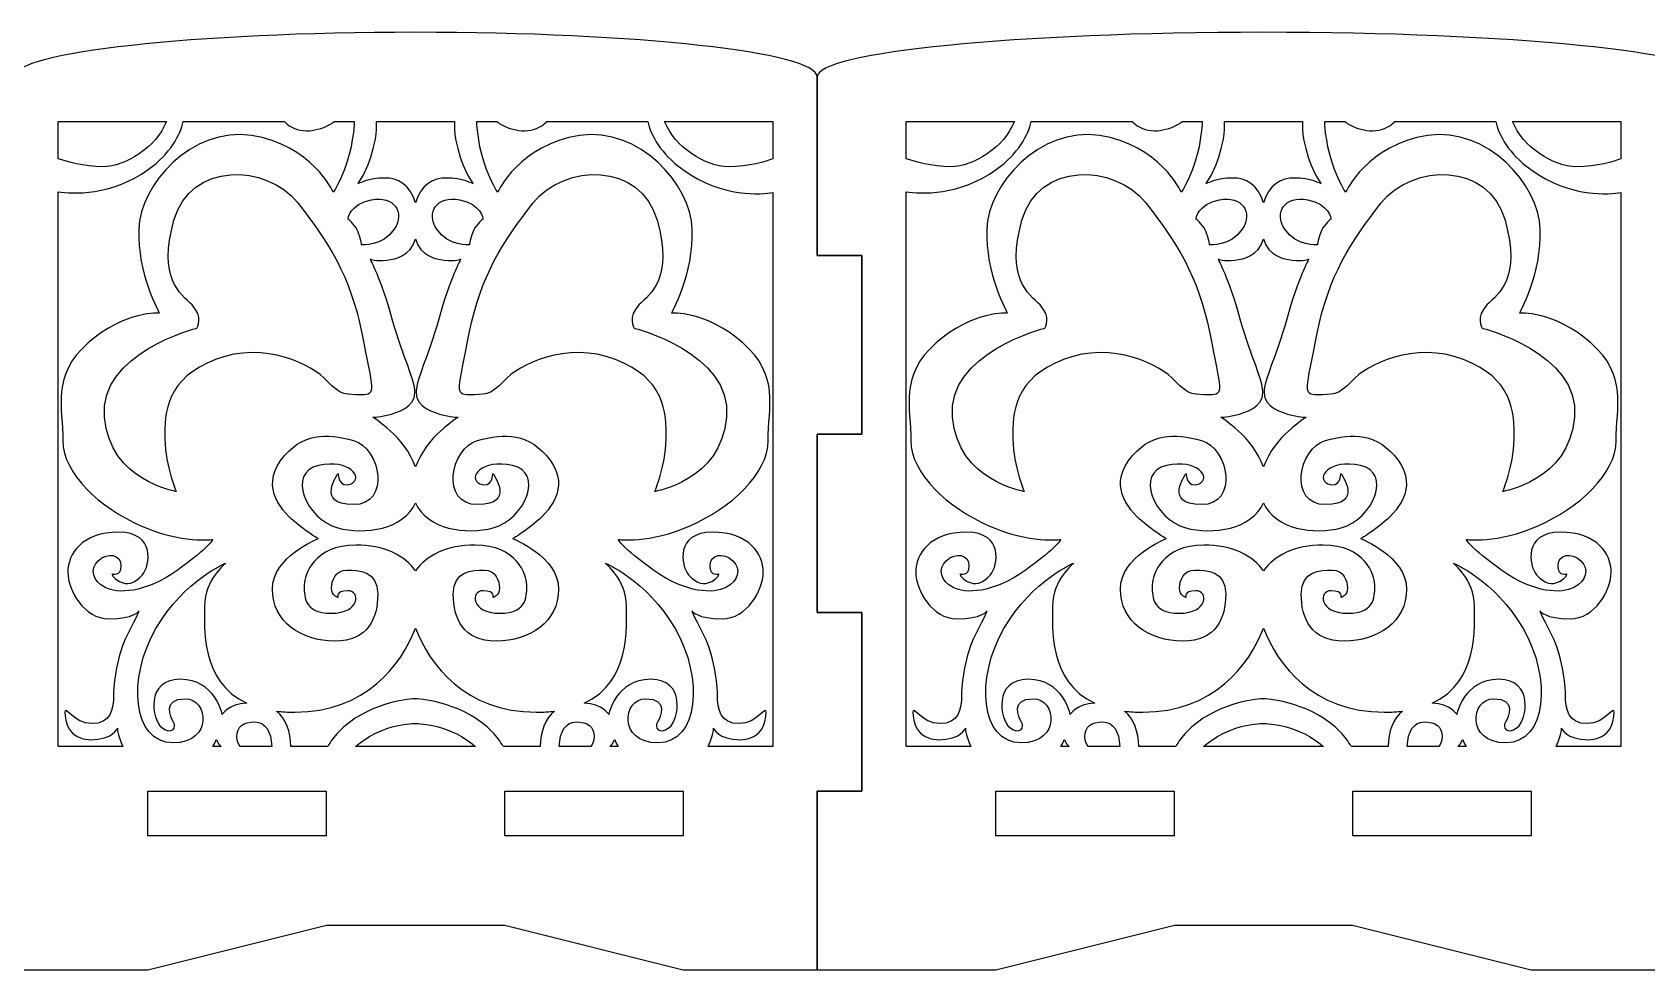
# Model space of a CAD drawing. Extents: x 889 to 2505, y 704 to 1001.
# Drawn here: x 1703 to 2216, y 704 to 1001 of the extents above; entities that cross this region are included whole.
import ezdxf

# ---------------------------------------------------------------- set-up
doc = ezdxf.new("R2010")
doc.units = 0
doc.layers.add('A0118_Printing', color=7, linetype='CONTINUOUS')

msp = doc.modelspace()

# ---------------------------------------------------------------- linework, layer by layer
at = {"layer": 'A0118_Printing', "color": 1}
for points in [[(2093.992548, 1001.253875)], [(1817.931255, 938.712877)], [(1843.166254, 938.314877)], [(2087.223548, 938.712877)], [(2112.458547, 938.314877)], [(1894.107253, 907.331877)], [(2163.399546, 907.331877)], [(1833.662254, 879.700878)], [(2102.954547, 879.700878)], [(1745.081256, 872.047878)], [(2014.37355, 872.047878)], [(1764.465256, 832.688879)], [(2033.757549, 832.688879)], [(1846.168254, 823.941879)], [(2115.460547, 823.941879)], [(1761.391256, 776.631881)], [(1768.008256, 777.526881)], [(1880.413253, 774.481881)], [(1889.018253, 774.481881)], [(1901.715252, 775.637881)], [(2030.683549, 776.631881)], [(2037.300549, 777.526881)], [(2149.705546, 774.481881)], [(2158.310546, 774.481881)], [(2171.007546, 775.637881)], [(1796.354255, 746.135881), (1739.661257, 746.135881), (1739.661257, 760.308881), (1796.354255, 760.308881)], [(1909.740252, 746.135881), (1853.047254, 746.135881), (1853.047254, 760.308881), (1909.740252, 760.308881)], [(2065.645548, 746.135881), (2008.95255, 746.135881), (2008.95255, 760.308881), (2065.645548, 760.308881)], [(2179.031546, 746.135881), (2122.338547, 746.135881), (2122.338547, 760.308881), (2179.031546, 760.308881)]]:
    msp.add_lwpolyline(points, close=True, dxfattribs=at)
for points in [[(1697.141258, 987.080875), (1697.141258, 930.387877), (1682.968258, 930.387877), (1682.968258, 873.694878), (1697.141258, 873.694878), (1697.141258, 817.00188), (1682.968258, 817.00188), (1682.968258, 760.308881), (1697.141258, 760.308881), (1697.141258, 703.615882), (1739.661257, 703.615882), (1796.391255, 717.789882), (1853.016254, 717.789882), (1909.740252, 703.615882), (1952.260251, 703.615882), (1952.260251, 760.308881), (1966.433251, 760.308881), (1966.433251, 817.00188), (1952.260251, 817.00188), (1952.260251, 873.694878), (1966.433251, 873.694878)], [(1952.259551, 987.080875), (1952.259551, 987.079875), (1952.259551, 930.387877), (1966.432551, 930.387877), (1966.432551, 873.694878), (1952.259551, 873.694878), (1952.259551, 817.00188), (1966.432551, 817.00188), (1966.432551, 760.308881), (1952.259551, 760.308881), (1952.259551, 703.615882), (2008.95255, 703.615882), (2065.682548, 717.789882), (2122.307547, 717.789882), (2179.031546, 703.615882), (2235.724544, 703.615882)], [(1966.433251, 873.694878), (1966.433251, 930.387877), (1952.260251, 930.387877), (1952.260251, 987.080875)], [(1711.217257, 961.108876), (1711.217257, 972.906876), (1745.585256, 972.906876)], [(1750.968256, 972.906876), (1783.045255, 972.906876)], [(1798.834255, 972.906876), (1805.247255, 972.906876)], [(1812.307255, 972.906876), (1837.094254, 972.906876)], [(1844.154254, 972.906876), (1850.568254, 972.906876)], [(1866.357253, 972.906876), (1898.433253, 972.906876)], [(1903.817252, 972.906876), (1938.184252, 972.906876)], [(1938.184252, 972.906876), (1938.184252, 961.056876)], [(1980.50955, 961.108876), (1980.50955, 972.906876), (2014.87755, 972.906876)], [(2020.260549, 972.906876), (2052.337549, 972.906876)], [(2068.126548, 972.906876), (2074.539548, 972.906876)], [(2081.599548, 972.906876), (2106.386547, 972.906876)], [(2113.446547, 972.906876), (2119.859547, 972.906876)], [(2135.649547, 972.906876), (2167.725546, 972.906876)], [(2173.109546, 972.906876), (2207.476545, 972.906876)], [(2207.476545, 972.906876), (2207.476545, 961.056876)], [(1711.217257, 774.481881), (1711.217257, 950.592876)], [(1938.184252, 950.355876), (1938.184252, 774.481881), (1917.640252, 774.481881)], [(1980.50955, 774.481881), (1980.50955, 950.592876)], [(2207.476545, 950.355876), (2207.476545, 774.481881), (2186.932545, 774.481881)], [(1824.308254, 789.65888), (1824.308254, 789.63588)], [(1824.758254, 789.63588), (1824.758254, 789.65888)], [(2093.600548, 789.65888), (2093.600548, 789.63588)], [(2094.050548, 789.63588), (2094.050548, 789.65888)], [(1731.761257, 774.481881), (1711.217257, 774.481881)], [(1762.970256, 774.481881), (1760.383256, 774.481881)], [(1779.041256, 774.481881), (1768.988256, 774.481881)], [(1796.865255, 774.481881), (1785.157255, 774.481881)], [(1843.707254, 774.481881), (1805.683255, 774.481881)], [(1864.245253, 774.481881), (1852.536254, 774.481881)], [(1880.413253, 774.481881), (1870.360253, 774.481881)], [(1889.018253, 774.481881), (1886.431253, 774.481881)], [(2001.05355, 774.481881), (1980.50955, 774.481881)], [(2032.262549, 774.481881), (2029.675549, 774.481881)], [(2048.333549, 774.481881), (2038.280549, 774.481881)], [(2066.157548, 774.481881), (2054.449549, 774.481881)], [(2112.999547, 774.481881), (2074.975548, 774.481881)], [(2133.536547, 774.481881), (2121.828547, 774.481881)], [(2149.705546, 774.481881), (2139.652547, 774.481881)], [(2158.310546, 774.481881), (2155.723546, 774.481881)]]:
    msp.add_lwpolyline(points, dxfattribs=at)
for points in [[(1824.701254, 1001.253875), (1754.252256, 1001.253875), (1697.141258, 994.908875), (1697.141258, 987.080875)], [(1952.260251, 987.080875), (1952.260251, 994.908875), (1895.150253, 1001.253875), (1824.701254, 1001.253875)], [(2093.992548, 1001.253875), (2015.71555, 1001.253875), (1952.259551, 994.908875), (1952.259551, 987.080875)], [(2235.724544, 987.080875), (2235.724544, 994.908875), (2172.268546, 1001.253875), (2093.992548, 1001.253875)], [(1745.585256, 972.906876), (1742.385256, 964.778876), (1732.566257, 958.567876), (1725.462257, 958.567876)], [(1772.594256, 968.481876), (1753.600256, 971.314876), (1737.265257, 952.901876), (1736.796257, 938.738877)], [(1739.844257, 957.672876), (1746.939256, 962.810876), (1749.848256, 968.454876), (1750.968256, 972.906876)], [(1783.045255, 972.906876), (1787.046255, 968.838876), (1792.748255, 969.527876), (1797.293255, 971.835876)], [(1797.293255, 971.835876), (1797.876255, 972.131876), (1798.387255, 972.494876), (1798.834255, 972.906876)], [(1805.188255, 971.761876), (1804.250255, 958.567876), (1798.622255, 950.516876), (1798.622255, 950.516876)], [(1805.247255, 972.906876), (1805.227255, 972.524876), (1805.216255, 972.156876), (1805.188255, 971.761876)], [(1811.284255, 964.306876), (1812.242255, 967.859876), (1812.408255, 970.773876), (1812.307255, 972.906876)], [(1837.094254, 972.906876), (1836.993254, 970.773876), (1837.159254, 967.859876), (1838.117254, 964.306876)], [(1844.214254, 971.761876), (1844.185254, 972.156876), (1844.174254, 972.524876), (1844.154254, 972.906876)], [(1850.779254, 950.516876), (1850.779254, 950.516876), (1845.151254, 958.567876), (1844.214254, 971.761876)], [(1850.568254, 972.906876), (1851.014254, 972.494876), (1851.525254, 972.131876), (1852.108254, 971.835876)], [(1852.108254, 971.835876), (1856.653254, 969.527876), (1862.355253, 968.838876), (1866.357253, 972.906876)], [(1912.605252, 938.738877), (1912.136252, 952.901876), (1895.801253, 971.314876), (1876.807253, 968.481876)], [(1898.433253, 972.906876), (1899.553253, 968.454876), (1902.462252, 962.810876), (1909.557252, 957.672876)], [(1923.939252, 958.567876), (1916.835252, 958.567876), (1907.016252, 964.778876), (1903.817252, 972.906876)], [(2014.87755, 972.906876), (2011.67755, 964.778876), (2001.85855, 958.567876), (1994.75455, 958.567876)], [(2041.886549, 968.481876), (2022.892549, 971.314876), (2006.55755, 952.901876), (2006.08855, 938.738877)], [(2009.13655, 957.672876), (2016.23155, 962.810876), (2019.14055, 968.454876), (2020.260549, 972.906876)], [(2052.337549, 972.906876), (2056.338549, 968.838876), (2062.040548, 969.527876), (2066.585548, 971.835876)], [(2066.585548, 971.835876), (2067.168548, 972.131876), (2067.679548, 972.494876), (2068.126548, 972.906876)], [(2074.480548, 971.761876), (2073.542548, 958.567876), (2067.914548, 950.516876), (2067.914548, 950.516876)], [(2074.539548, 972.906876), (2074.519548, 972.524876), (2074.508548, 972.156876), (2074.480548, 971.761876)], [(2080.576548, 964.306876), (2081.534548, 967.859876), (2081.700548, 970.773876), (2081.599548, 972.906876)], [(2106.386547, 972.906876), (2106.285547, 970.773876), (2106.451547, 967.859876), (2107.409547, 964.306876)], [(2113.505547, 971.761876), (2113.477547, 972.156876), (2113.466547, 972.524876), (2113.446547, 972.906876)], [(2120.071547, 950.516876), (2120.071547, 950.516876), (2114.443547, 958.567876), (2113.505547, 971.761876)], [(2119.859547, 972.906876), (2120.306547, 972.494876), (2120.817547, 972.131876), (2121.400547, 971.835876)], [(2121.400547, 971.835876), (2125.945547, 969.527876), (2131.647547, 968.838876), (2135.649547, 972.906876)], [(2181.897545, 938.738877), (2181.428545, 952.901876), (2165.092546, 971.314876), (2146.099546, 968.481876)], [(2167.725546, 972.906876), (2168.845546, 968.454876), (2171.754546, 962.810876), (2178.849546, 957.672876)], [(2193.231545, 958.567876), (2186.127545, 958.567876), (2176.308546, 964.778876), (2173.109546, 972.906876)], [(1798.622255, 950.516876), (1798.622255, 950.516876), (1791.587255, 965.648876), (1772.594256, 968.481876)], [(1806.360255, 953.125876), (1806.360255, 953.125876), (1809.174255, 956.479876), (1811.284255, 964.306876)], [(1838.117254, 964.306876), (1840.227254, 956.479876), (1843.041254, 953.125876), (1843.041254, 953.125876)], [(1876.807253, 968.481876), (1857.814254, 965.648876), (1850.779254, 950.516876), (1850.779254, 950.516876)], [(2067.914548, 950.516876), (2067.914548, 950.516876), (2060.879548, 965.648876), (2041.886549, 968.481876)], [(2075.652548, 953.125876), (2075.652548, 953.125876), (2078.466548, 956.479876), (2080.576548, 964.306876)], [(2107.409547, 964.306876), (2109.519547, 956.479876), (2112.333547, 953.125876), (2112.333547, 953.125876)], [(2146.099546, 968.481876), (2127.106547, 965.648876), (2120.071547, 950.516876), (2120.071547, 950.516876)], [(1725.462257, 958.567876), (1719.417257, 958.567876), (1713.939257, 960.161876), (1711.217257, 961.108876)], [(1747.999256, 941.620876), (1753.210256, 960.207876), (1777.492256, 959.610876), (1787.288255, 947.087876)], [(1862.113253, 947.087876), (1871.909253, 959.610876), (1896.191253, 960.207876), (1901.402252, 941.620876)], [(1938.184252, 961.056876), (1936.135252, 960.304876), (1930.675252, 958.567876), (1923.939252, 958.567876)], [(1994.75455, 958.567876), (1988.70955, 958.567876), (1983.23155, 960.161876), (1980.50955, 961.108876)], [(2017.29155, 941.620876), (2022.502549, 960.207876), (2046.784549, 959.610876), (2056.580549, 947.087876)], [(2131.405547, 947.087876), (2141.201546, 959.610876), (2165.483546, 960.207876), (2170.694546, 941.620876)], [(2207.476545, 961.056876), (2205.427545, 960.304876), (2199.967545, 958.567876), (2193.231545, 958.567876)], [(1711.217257, 950.592876), (1715.767257, 949.953876), (1728.184257, 949.228876), (1739.844257, 957.672876)], [(1814.958255, 954.989876), (1809.877255, 954.989876), (1806.360255, 953.125876), (1806.360255, 953.125876)], [(1824.701254, 947.098876), (1823.060254, 952.968876), (1818.914255, 954.989876), (1814.958255, 954.989876)], [(1834.443254, 954.989876), (1830.487254, 954.989876), (1826.342254, 952.968876), (1824.701254, 947.098876)], [(1843.041254, 953.125876), (1843.041254, 953.125876), (1839.524254, 954.989876), (1834.443254, 954.989876)], [(1909.557252, 957.672876), (1922.089252, 948.596876), (1934.809252, 949.821876), (1938.184252, 950.355876)], [(1980.50955, 950.592876), (1985.05955, 949.953876), (1997.47655, 949.228876), (2009.13655, 957.672876)], [(2084.250548, 954.989876), (2079.169548, 954.989876), (2075.652548, 953.125876), (2075.652548, 953.125876)], [(2093.993548, 947.098876), (2092.352548, 952.968876), (2088.206548, 954.989876), (2084.250548, 954.989876)], [(2103.735547, 954.989876), (2099.779548, 954.989876), (2095.633548, 952.968876), (2093.993548, 947.098876)], [(2112.333547, 953.125876), (2112.333547, 953.125876), (2108.816547, 954.989876), (2103.735547, 954.989876)], [(2178.849546, 957.672876), (2191.381545, 948.596876), (2204.101545, 949.821876), (2207.476545, 950.355876)], [(1810.755255, 948.095876), (1817.779255, 949.423876), (1821.550254, 944.245876), (1817.931255, 938.712877)], [(1831.470254, 938.712877), (1827.851254, 944.245876), (1831.622254, 949.423876), (1838.647254, 948.095876)], [(2080.047548, 948.095876), (2087.071548, 949.423876), (2090.842548, 944.245876), (2087.223548, 938.712877)], [(2100.762547, 938.712877), (2097.142548, 944.245876), (2100.914547, 949.423876), (2107.939547, 948.095876)], [(1787.288255, 947.087876), (1797.085255, 934.564877), (1804.067255, 923.988877), (1807.611255, 905.770877)], [(1803.265255, 941.943876), (1803.265255, 941.943876), (1803.729255, 946.768876), (1810.755255, 948.095876)], [(1838.647254, 948.095876), (1845.672254, 946.768876), (1846.136254, 941.943876), (1846.136254, 941.943876)], [(1841.791254, 905.770877), (1845.334254, 923.988877), (1852.316254, 934.564877), (1862.113253, 947.087876)], [(2056.580549, 947.087876), (2066.377548, 934.564877), (2073.359548, 923.988877), (2076.903548, 905.770877)], [(2072.557548, 941.943876), (2072.557548, 941.943876), (2073.021548, 946.768876), (2080.047548, 948.095876)], [(2107.939547, 948.095876), (2114.964547, 946.768876), (2115.428547, 941.943876), (2115.428547, 941.943876)], [(2111.082547, 905.770877), (2114.626547, 923.988877), (2121.608547, 934.564877), (2131.405547, 947.087876)], [(1736.796257, 938.738877), (1736.327257, 924.575877), (1743.413256, 912.052877), (1743.413256, 912.052877)], [(1753.731256, 914.685877), (1749.979256, 918.462877), (1742.788256, 923.034877), (1747.999256, 941.620876)], [(1806.235255, 938.314877), (1805.215255, 940.571876), (1803.265255, 941.943876), (1803.265255, 941.943876)], [(1807.581255, 933.755877), (1807.581255, 933.755877), (1807.256255, 936.057877), (1806.235255, 938.314877)], [(1817.931255, 938.712877), (1814.311255, 933.180877), (1807.581255, 933.755877), (1807.581255, 933.755877)], [(1841.820254, 933.755877), (1841.820254, 933.755877), (1835.090254, 933.180877), (1831.470254, 938.712877)], [(1843.166254, 938.314877), (1842.145254, 936.057877), (1841.820254, 933.755877), (1841.820254, 933.755877)], [(1846.136254, 941.943876), (1846.136254, 941.943876), (1844.187254, 940.571876), (1843.166254, 938.314877)], [(1901.402252, 941.620876), (1906.613252, 923.034877), (1899.422253, 918.462877), (1895.670253, 914.685877)], [(1905.988252, 912.052877), (1905.988252, 912.052877), (1913.074252, 924.575877), (1912.605252, 938.738877)], [(2006.08855, 938.738877), (2005.61955, 924.575877), (2012.70555, 912.052877), (2012.70555, 912.052877)], [(2023.023549, 914.685877), (2019.27155, 918.462877), (2012.08055, 923.034877), (2017.29155, 941.620876)], [(2075.527548, 938.314877), (2074.506548, 940.571876), (2072.557548, 941.943876), (2072.557548, 941.943876)], [(2076.873548, 933.755877), (2076.873548, 933.755877), (2076.548548, 936.057877), (2075.527548, 938.314877)], [(2087.223548, 938.712877), (2083.603548, 933.180877), (2076.873548, 933.755877), (2076.873548, 933.755877)], [(2111.112547, 933.755877), (2111.112547, 933.755877), (2104.382547, 933.180877), (2100.762547, 938.712877)], [(2112.458547, 938.314877), (2111.436547, 936.057877), (2111.112547, 933.755877), (2111.112547, 933.755877)], [(2115.428547, 941.943876), (2115.428547, 941.943876), (2113.479547, 940.571876), (2112.458547, 938.314877)], [(2170.694546, 941.620876), (2175.905546, 923.034877), (2168.714546, 918.462877), (2164.962546, 914.685877)], [(2175.280546, 912.052877), (2175.280546, 912.052877), (2182.366545, 924.575877), (2181.897545, 938.738877)], [(1815.635255, 928.898877), (1818.520255, 929.291877), (1822.965254, 930.124877), (1824.701254, 935.663877)], [(1824.701254, 935.663877), (1826.436254, 930.124877), (1830.881254, 929.291877), (1833.766254, 928.898877)], [(2084.927548, 928.898877), (2087.812548, 929.291877), (2092.257548, 930.124877), (2093.993548, 935.663877)], [(2093.993548, 935.663877), (2095.728548, 930.124877), (2100.173547, 929.291877), (2103.058547, 928.898877)], [(1817.303255, 910.213877), (1813.759255, 922.935877), (1810.320255, 929.296877), (1810.320255, 929.296877)], [(1810.320255, 929.296877), (1810.320255, 929.296877), (1811.988255, 928.401877), (1815.635255, 928.898877)], [(1839.081254, 929.296877), (1839.081254, 929.296877), (1835.642254, 922.935877), (1832.098254, 910.213877)], [(1833.766254, 928.898877), (1837.413254, 928.401877), (1839.081254, 929.296877), (1839.081254, 929.296877)], [(2086.595548, 910.213877), (2083.051548, 922.935877), (2079.612548, 929.296877), (2079.612548, 929.296877)], [(2079.612548, 929.296877), (2079.612548, 929.296877), (2081.280548, 928.401877), (2084.927548, 928.898877)], [(2108.373547, 929.296877), (2108.373547, 929.296877), (2104.934547, 922.935877), (2101.390547, 910.213877)], [(2103.058547, 928.898877), (2106.705547, 928.401877), (2108.373547, 929.296877), (2108.373547, 929.296877)], [(1743.413256, 912.052877), (1743.413256, 912.052877), (1732.627257, 913.045877), (1720.746257, 902.609877)], [(1755.294256, 907.331877), (1755.294256, 907.331877), (1757.483256, 910.909877), (1753.731256, 914.685877)], [(1895.670253, 914.685877), (1891.919253, 910.909877), (1894.107253, 907.331877), (1894.107253, 907.331877)], [(1928.655252, 902.609877), (1916.774252, 913.045877), (1905.988252, 912.052877), (1905.988252, 912.052877)], [(2012.70555, 912.052877), (2012.70555, 912.052877), (2001.91955, 913.045877), (1990.03855, 902.609877)], [(2024.586549, 907.331877), (2024.586549, 907.331877), (2026.775549, 910.909877), (2023.023549, 914.685877)], [(2164.962546, 914.685877), (2161.211546, 910.909877), (2163.399546, 907.331877), (2163.399546, 907.331877)], [(2197.947545, 902.609877), (2186.066545, 913.045877), (2175.280546, 912.052877), (2175.280546, 912.052877)], [(1824.494254, 886.757878), (1824.494254, 891.329878), (1820.846254, 897.491878), (1817.303255, 910.213877)], [(1832.098254, 910.213877), (1828.555254, 897.491878), (1824.908254, 891.329878), (1824.908254, 886.757878)], [(2093.786548, 886.757878), (2093.786548, 891.329878), (2090.138548, 897.491878), (2086.595548, 910.213877)], [(2101.390547, 910.213877), (2097.847548, 897.491878), (2094.200548, 891.329878), (2094.200548, 886.757878)], [(1720.746257, 902.609877), (1708.866257, 892.173878), (1712.722257, 882.234878), (1712.722257, 871.599878)], [(1725.905257, 879.104878), (1724.133257, 899.479878), (1755.294256, 907.331877), (1755.294256, 907.331877)], [(1796.564255, 890.633878), (1792.187255, 895.503878), (1776.763256, 903.355877), (1761.234256, 897.391878)], [(1807.611255, 905.770877), (1811.154255, 887.552878), (1812.405255, 886.061878), (1807.611255, 886.160878)], [(1841.791254, 886.160878), (1836.997254, 886.061878), (1838.247254, 887.552878), (1841.791254, 905.770877)], [(1888.167253, 897.391878), (1872.639253, 903.355877), (1857.215254, 895.503878), (1852.838254, 890.633878)], [(1894.107253, 907.331877), (1894.107253, 907.331877), (1925.268252, 899.479878), (1923.496252, 879.104878)], [(1936.679252, 871.599878), (1936.679252, 882.234878), (1940.535251, 892.173878), (1928.655252, 902.609877)], [(1990.03855, 902.609877), (1978.158551, 892.173878), (1982.01455, 882.234878), (1982.01455, 871.599878)], [(1995.19755, 879.104878), (1993.42555, 899.479878), (2024.586549, 907.331877), (2024.586549, 907.331877)], [(2065.856548, 890.633878), (2061.479548, 895.503878), (2046.055549, 903.355877), (2030.526549, 897.391878)], [(2076.903548, 905.770877), (2080.446548, 887.552878), (2081.696548, 886.061878), (2076.903548, 886.160878)], [(2111.082547, 886.160878), (2106.289547, 886.061878), (2107.539547, 887.552878), (2111.082547, 905.770877)], [(2157.459546, 897.391878), (2141.931546, 903.355877), (2126.506547, 895.503878), (2122.130547, 890.633878)], [(2163.399546, 907.331877), (2163.399546, 907.331877), (2194.559545, 899.479878), (2192.788545, 879.104878)], [(2205.971545, 871.599878), (2205.971545, 882.234878), (2209.827545, 892.173878), (2197.947545, 902.609877)], [(1761.234256, 897.391878), (1745.706256, 891.428878), (1744.872256, 880.793878), (1745.081256, 872.047878)], [(1904.320252, 872.047878), (1904.529252, 880.793878), (1903.695252, 891.428878), (1888.167253, 897.391878)], [(2030.526549, 897.391878), (2014.99855, 891.428878), (2014.16455, 880.793878), (2014.37355, 872.047878)], [(2173.612546, 872.047878), (2173.821546, 880.793878), (2172.987546, 891.428878), (2157.459546, 897.391878)], [(1807.611255, 886.160878), (1802.817255, 886.260878), (1800.941255, 885.763878), (1796.564255, 890.633878)], [(1852.838254, 890.633878), (1848.460254, 885.763878), (1846.585254, 886.260878), (1841.791254, 886.160878)], [(2076.903548, 886.160878), (2072.109548, 886.260878), (2070.233548, 885.763878), (2065.856548, 890.633878)], [(2122.130547, 890.633878), (2117.752547, 885.763878), (2115.877547, 886.260878), (2111.082547, 886.160878)], [(1815.739255, 879.700878), (1818.970255, 880.495878), (1824.494254, 882.185878), (1824.494254, 886.757878)], [(1824.908254, 886.757878), (1824.908254, 882.185878), (1830.431254, 880.495878), (1833.662254, 879.700878)], [(2085.031548, 879.700878), (2088.262548, 880.495878), (2093.786548, 882.185878), (2093.786548, 886.757878)], [(2094.200548, 886.757878), (2094.200548, 882.185878), (2099.723548, 880.495878), (2102.954547, 879.700878)], [(1748.728256, 855.448879), (1748.728256, 855.448879), (1727.677257, 858.728879), (1725.905257, 879.104878)], [(1811.154255, 879.004878), (1811.154255, 879.004878), (1812.509255, 878.905878), (1815.739255, 879.700878)], [(1824.701254, 863.248878), (1821.366254, 872.877878), (1811.154255, 879.004878), (1811.154255, 879.004878)], [(1838.247254, 879.004878), (1838.247254, 879.004878), (1828.035254, 872.877878), (1824.701254, 863.248878)], [(1833.662254, 879.700878), (1836.892254, 878.905878), (1838.247254, 879.004878), (1838.247254, 879.004878)], [(1923.496252, 879.104878), (1921.724252, 858.728879), (1900.673252, 855.448879), (1900.673252, 855.448879)], [(2018.02055, 855.448879), (2018.02055, 855.448879), (1996.96955, 858.728879), (1995.19755, 879.104878)], [(2080.446548, 879.004878), (2080.446548, 879.004878), (2081.801548, 878.905878), (2085.031548, 879.700878)], [(2093.993548, 863.248878), (2090.658548, 872.877878), (2080.446548, 879.004878), (2080.446548, 879.004878)], [(2107.539547, 879.004878), (2107.539547, 879.004878), (2097.327548, 872.877878), (2093.993548, 863.248878)], [(2102.954547, 879.700878), (2106.184547, 878.905878), (2107.539547, 879.004878), (2107.539547, 879.004878)], [(2192.788545, 879.104878), (2191.016545, 858.728879), (2169.965546, 855.448879), (2169.965546, 855.448879)], [(1712.722257, 871.599878), (1712.722257, 860.965878), (1724.550257, 850.330879), (1737.473257, 844.565879)], [(1745.081256, 872.047878), (1745.289256, 863.300878), (1748.728256, 855.448879), (1748.728256, 855.448879)], [(1781.973255, 865.387878), (1788.643255, 874.233878), (1796.355255, 874.035878), (1805.005255, 871.649878)], [(1805.005255, 871.649878), (1813.655255, 869.264878), (1816.990255, 851.274879), (1804.901255, 851.274879)], [(1844.500254, 851.274879), (1832.411254, 851.274879), (1835.746254, 869.264878), (1844.396254, 871.649878)], [(1844.396254, 871.649878), (1853.046254, 874.035878), (1860.758253, 874.233878), (1867.428253, 865.387878)], [(1900.673252, 855.448879), (1900.673252, 855.448879), (1904.112252, 863.300878), (1904.320252, 872.047878)], [(1911.928252, 844.565879), (1924.851252, 850.330879), (1936.679252, 860.965878), (1936.679252, 871.599878)], [(1982.01455, 871.599878), (1982.01455, 860.965878), (1993.84255, 850.330879), (2006.76555, 844.565879)], [(2014.37355, 872.047878), (2014.58155, 863.300878), (2018.02055, 855.448879), (2018.02055, 855.448879)], [(2051.265549, 865.387878), (2057.935549, 874.233878), (2065.647548, 874.035878), (2074.297548, 871.649878)], [(2074.297548, 871.649878), (2082.947548, 869.264878), (2086.282548, 851.274879), (2074.193548, 851.274879)], [(2113.792547, 851.274879), (2101.703547, 851.274879), (2105.038547, 869.264878), (2113.688547, 871.649878)], [(2113.688547, 871.649878), (2122.338547, 874.035878), (2130.050547, 874.233878), (2136.720547, 865.387878)], [(2169.965546, 855.448879), (2169.965546, 855.448879), (2173.404546, 863.300878), (2173.612546, 872.047878)], [(2181.220545, 844.565879), (2194.143545, 850.330879), (2205.971545, 860.965878), (2205.971545, 871.599878)], [(1787.080255, 845.211879), (1782.703255, 848.690879), (1775.304256, 856.542879), (1781.973255, 865.387878)], [(1793.854255, 863.698878), (1783.849255, 861.511878), (1789.894255, 846.702879), (1800.003255, 843.919879)], [(1804.276255, 857.933879), (1808.236255, 859.722879), (1803.859255, 865.885878), (1793.854255, 863.698878)], [(1855.547254, 863.698878), (1845.542254, 865.885878), (1841.165254, 859.722879), (1845.125254, 857.933879)], [(1849.398254, 843.919879), (1859.507254, 846.702879), (1865.552253, 861.511878), (1855.547254, 863.698878)], [(1867.428253, 865.387878), (1874.098253, 856.542879), (1866.698253, 848.690879), (1862.321253, 845.211879)], [(2056.372549, 845.211879), (2051.995549, 848.690879), (2044.596549, 856.542879), (2051.265549, 865.387878)], [(2063.146548, 863.698878), (2053.141549, 861.511878), (2059.186549, 846.702879), (2069.295548, 843.919879)], [(2073.567548, 857.933879), (2077.528548, 859.722879), (2073.151548, 865.885878), (2063.146548, 863.698878)], [(2124.839547, 863.698878), (2114.834547, 865.885878), (2110.457547, 859.722879), (2114.417547, 857.933879)], [(2118.690547, 843.919879), (2128.799547, 846.702879), (2134.844547, 861.511878), (2124.839547, 863.698878)], [(2136.720547, 865.387878), (2143.390546, 856.542879), (2135.990547, 848.690879), (2131.613547, 845.211879)], [(1804.901255, 851.274879), (1792.812255, 851.274879), (1800.107255, 861.114878), (1800.107255, 861.114878)], [(1800.107255, 861.114878), (1800.107255, 861.114878), (1800.316255, 856.144879), (1804.276255, 857.933879)], [(1849.294254, 861.114878), (1849.294254, 861.114878), (1856.589254, 851.274879), (1844.500254, 851.274879)], [(1845.125254, 857.933879), (1849.086254, 856.144879), (1849.294254, 861.114878), (1849.294254, 861.114878)], [(2074.193548, 851.274879), (2062.104548, 851.274879), (2069.399548, 861.114878), (2069.399548, 861.114878)], [(2069.399548, 861.114878), (2069.399548, 861.114878), (2069.608548, 856.144879), (2073.567548, 857.933879)], [(2118.586547, 861.114878), (2118.586547, 861.114878), (2125.881547, 851.274879), (2113.792547, 851.274879)], [(2114.417547, 857.933879), (2118.378547, 856.144879), (2118.586547, 861.114878), (2118.586547, 861.114878)], [(1800.003255, 843.919879), (1808.550255, 841.566879), (1821.043254, 843.407879), (1824.701254, 851.900879)], [(1824.701254, 851.900879), (1828.358254, 843.407879), (1840.851254, 841.566879), (1849.398254, 843.919879)], [(2069.295548, 843.919879), (2077.842548, 841.566879), (2090.335548, 843.407879), (2093.993548, 851.900879)], [(2093.993548, 851.900879), (2097.650548, 843.407879), (2110.143547, 841.566879), (2118.690547, 843.919879)], [(1730.439257, 842.528879), (1718.714257, 842.528879), (1714.285257, 835.620879), (1714.285257, 829.855879)], [(1737.994257, 829.010879), (1740.495256, 831.942879), (1742.163256, 842.528879), (1730.439257, 842.528879)], [(1737.473257, 844.565879), (1750.396256, 838.800879), (1760.349256, 840.242879), (1760.349256, 840.242879)], [(1793.750255, 840.440879), (1793.750255, 840.440879), (1791.457255, 841.732879), (1787.080255, 845.211879)], [(1862.321253, 845.211879), (1857.944254, 841.732879), (1855.651254, 840.440879), (1855.651254, 840.440879)], [(1889.053253, 840.242879), (1889.053253, 840.242879), (1899.005253, 838.800879), (1911.928252, 844.565879)], [(1918.963252, 842.528879), (1907.238252, 842.528879), (1908.906252, 831.942879), (1911.407252, 829.010879)], [(1935.116252, 829.855879), (1935.116252, 835.620879), (1930.687252, 842.528879), (1918.963252, 842.528879)], [(1999.73155, 842.528879), (1988.00655, 842.528879), (1983.57755, 835.620879), (1983.57755, 829.855879)], [(2007.28655, 829.010879), (2009.78755, 831.942879), (2011.45555, 842.528879), (1999.73155, 842.528879)], [(2006.76555, 844.565879), (2019.68855, 838.800879), (2029.640549, 840.242879), (2029.640549, 840.242879)], [(2063.042548, 840.440879), (2063.042548, 840.440879), (2060.749548, 841.732879), (2056.372549, 845.211879)], [(2131.613547, 845.211879), (2127.236547, 841.732879), (2124.943547, 840.440879), (2124.943547, 840.440879)], [(2158.345546, 840.242879), (2158.345546, 840.242879), (2168.297546, 838.800879), (2181.220545, 844.565879)], [(2188.255545, 842.528879), (2176.530546, 842.528879), (2178.198546, 831.942879), (2180.699545, 829.010879)], [(2204.408545, 829.855879), (2204.408545, 835.620879), (2199.979545, 842.528879), (2188.255545, 842.528879)], [(1723.977257, 833.483879), (1726.843257, 836.266879), (1731.168257, 835.521879), (1731.168257, 831.843879)], [(1760.349256, 840.242879), (1760.349256, 840.242879), (1759.306256, 837.757879), (1748.989256, 830.402879)], [(1779.264256, 824.438879), (1779.264256, 834.775879), (1793.750255, 840.440879), (1793.750255, 840.440879)], [(1805.761255, 838.453879), (1792.552255, 838.453879), (1789.373255, 828.911879), (1789.373255, 825.929879)], [(1824.701254, 830.226879), (1821.376254, 835.094879), (1814.746255, 838.453879), (1805.761255, 838.453879)], [(1843.640254, 838.453879), (1834.656254, 838.453879), (1828.025254, 835.094879), (1824.701254, 830.226879)], [(1860.028253, 825.929879), (1860.028253, 828.911879), (1856.849254, 838.453879), (1843.640254, 838.453879)], [(1855.651254, 840.440879), (1855.651254, 840.440879), (1870.137253, 834.775879), (1870.137253, 824.438879)], [(1900.412252, 830.402879), (1890.095253, 837.757879), (1889.053253, 840.242879), (1889.053253, 840.242879)], [(1918.233252, 831.843879), (1918.233252, 835.521879), (1922.558252, 836.266879), (1925.424252, 833.483879)], [(1993.26955, 833.483879), (1996.13555, 836.266879), (2000.46055, 835.521879), (2000.46055, 831.843879)], [(2029.640549, 840.242879), (2029.640549, 840.242879), (2028.598549, 837.757879), (2018.28155, 830.402879)], [(2048.556549, 824.438879), (2048.556549, 834.775879), (2063.042548, 840.440879), (2063.042548, 840.440879)], [(2075.053548, 838.453879), (2061.844548, 838.453879), (2058.665549, 828.911879), (2058.665549, 825.929879)], [(2093.993548, 830.226879), (2090.668548, 835.094879), (2084.037548, 838.453879), (2075.053548, 838.453879)], [(2112.932547, 838.453879), (2103.948547, 838.453879), (2097.317548, 835.094879), (2093.993548, 830.226879)], [(2129.320547, 825.929879), (2129.320547, 828.911879), (2126.141547, 838.453879), (2112.932547, 838.453879)], [(2124.943547, 840.440879), (2124.943547, 840.440879), (2139.429547, 834.775879), (2139.429547, 824.438879)], [(2169.704546, 830.402879), (2159.387546, 837.757879), (2158.345546, 840.242879), (2158.345546, 840.242879)], [(2187.525545, 831.843879), (2187.525545, 835.521879), (2191.850545, 836.266879), (2194.716545, 833.483879)], [(1726.114257, 824.985879), (1722.205257, 827.023879), (1721.111257, 830.700879), (1723.977257, 833.483879)], [(1731.168257, 831.843879), (1731.168257, 828.166879), (1728.354257, 829.259879), (1728.354257, 829.259879)], [(1742.267256, 811.91588), (1751.438256, 827.619879), (1764.465256, 832.688879), (1764.465256, 832.688879)], [(1764.465256, 832.688879), (1764.465256, 832.688879), (1757.691256, 827.420879), (1757.691256, 819.17188)], [(1891.710253, 819.17188), (1891.710253, 827.420879), (1884.936253, 832.688879), (1884.936253, 832.688879)], [(1884.936253, 832.688879), (1884.936253, 832.688879), (1897.963253, 827.619879), (1907.134252, 811.91588)], [(1921.047252, 829.259879), (1921.047252, 829.259879), (1918.233252, 828.166879), (1918.233252, 831.843879)], [(1925.424252, 833.483879), (1928.290252, 830.700879), (1927.196252, 827.023879), (1923.287252, 824.985879)], [(1995.40655, 824.985879), (1991.49755, 827.023879), (1990.40355, 830.700879), (1993.26955, 833.483879)], [(2000.46055, 831.843879), (2000.46055, 828.166879), (1997.64655, 829.259879), (1997.64655, 829.259879)], [(2011.55955, 811.91588), (2020.730549, 827.619879), (2033.757549, 832.688879), (2033.757549, 832.688879)], [(2033.757549, 832.688879), (2033.757549, 832.688879), (2026.983549, 827.420879), (2026.983549, 819.17188)], [(2161.002546, 819.17188), (2161.002546, 827.420879), (2154.228546, 832.688879), (2154.228546, 832.688879)], [(2154.228546, 832.688879), (2154.228546, 832.688879), (2167.255546, 827.619879), (2176.426546, 811.91588)], [(2190.339545, 829.259879), (2190.339545, 829.259879), (2187.525545, 828.166879), (2187.525545, 831.843879)], [(2194.716545, 833.483879), (2197.582545, 830.700879), (2196.488545, 827.023879), (2192.579545, 824.985879)], [(1714.285257, 829.855879), (1714.285257, 824.091879), (1719.496257, 814.99688), (1727.364257, 814.99688)], [(1748.989256, 830.402879), (1738.672257, 823.047879), (1730.022257, 822.948879), (1726.114257, 824.985879)], [(1728.354257, 829.259879), (1728.354257, 829.259879), (1728.250257, 828.215879), (1730.647257, 826.923879)], [(1730.647257, 826.923879), (1733.044257, 825.631879), (1735.493257, 826.078879), (1737.994257, 829.010879)], [(1789.373255, 825.929879), (1789.373255, 822.948879), (1788.747255, 816.78588), (1797.918255, 816.78588)], [(1798.023255, 824.737879), (1798.023255, 827.122879), (1799.273255, 830.501879), (1802.921255, 830.501879)], [(1802.921255, 830.501879), (1806.568255, 830.501879), (1812.717255, 830.402879), (1812.717255, 822.848879)], [(1836.684254, 822.848879), (1836.684254, 830.402879), (1842.833254, 830.501879), (1846.480254, 830.501879)], [(1846.480254, 830.501879), (1850.128254, 830.501879), (1851.378254, 827.122879), (1851.378254, 824.737879)], [(1851.483254, 816.78588), (1860.654253, 816.78588), (1860.028253, 822.948879), (1860.028253, 825.929879)], [(1923.287252, 824.985879), (1919.380252, 822.948879), (1910.730252, 823.047879), (1900.412252, 830.402879)], [(1911.407252, 829.010879), (1913.908252, 826.078879), (1916.357252, 825.631879), (1918.754252, 826.923879)], [(1918.754252, 826.923879), (1921.151252, 828.215879), (1921.047252, 829.259879), (1921.047252, 829.259879)], [(1922.037252, 814.99688), (1929.905252, 814.99688), (1935.116252, 824.091879), (1935.116252, 829.855879)], [(1983.57755, 829.855879), (1983.57755, 824.091879), (1988.78855, 814.99688), (1996.65655, 814.99688)], [(2018.28155, 830.402879), (2007.96455, 823.047879), (1999.31455, 822.948879), (1995.40655, 824.985879)], [(1997.64655, 829.259879), (1997.64655, 829.259879), (1997.54255, 828.215879), (1999.93955, 826.923879)], [(1999.93955, 826.923879), (2002.33655, 825.631879), (2004.78555, 826.078879), (2007.28655, 829.010879)], [(2058.665549, 825.929879), (2058.665549, 822.948879), (2058.039549, 816.78588), (2067.210548, 816.78588)], [(2067.315548, 824.737879), (2067.315548, 827.122879), (2068.565548, 830.501879), (2072.213548, 830.501879)], [(2072.213548, 830.501879), (2075.860548, 830.501879), (2082.009548, 830.402879), (2082.009548, 822.848879)], [(2105.976547, 822.848879), (2105.976547, 830.402879), (2112.125547, 830.501879), (2115.772547, 830.501879)], [(2115.772547, 830.501879), (2119.420547, 830.501879), (2120.670547, 827.122879), (2120.670547, 824.737879)], [(2120.775547, 816.78588), (2129.946547, 816.78588), (2129.320547, 822.948879), (2129.320547, 825.929879)], [(2192.579545, 824.985879), (2188.672545, 822.948879), (2180.022545, 823.047879), (2169.704546, 830.402879)], [(2180.699545, 829.010879), (2183.200545, 826.078879), (2185.649545, 825.631879), (2188.046545, 826.923879)], [(2188.046545, 826.923879), (2190.443545, 828.215879), (2190.339545, 829.259879), (2190.339545, 829.259879)], [(2191.329545, 814.99688), (2199.197545, 814.99688), (2204.408545, 824.091879), (2204.408545, 829.855879)], [(1799.065255, 807.94088), (1788.435255, 807.94088), (1779.264256, 814.10288), (1779.264256, 824.438879)], [(1797.918255, 816.78588), (1807.089255, 816.78588), (1807.298255, 823.941879), (1803.234255, 823.941879)], [(1800.107255, 821.755879), (1800.107255, 821.755879), (1798.023255, 822.351879), (1798.023255, 824.737879)], [(1812.717255, 822.848879), (1812.717255, 815.29588), (1809.695255, 807.94088), (1799.065255, 807.94088)], [(1803.234255, 823.941879), (1799.169255, 823.941879), (1800.107255, 821.755879), (1800.107255, 821.755879)], [(1850.336254, 807.94088), (1839.706254, 807.94088), (1836.684254, 815.29588), (1836.684254, 822.848879)], [(1846.168254, 823.941879), (1842.103254, 823.941879), (1842.312254, 816.78588), (1851.483254, 816.78588)], [(1849.294254, 821.755879), (1849.294254, 821.755879), (1850.232254, 823.941879), (1846.168254, 823.941879)], [(1851.378254, 824.737879), (1851.378254, 822.351879), (1849.294254, 821.755879), (1849.294254, 821.755879)], [(1870.137253, 824.438879), (1870.137253, 814.10288), (1860.966253, 807.94088), (1850.336254, 807.94088)], [(2068.357548, 807.94088), (2057.727549, 807.94088), (2048.556549, 814.10288), (2048.556549, 824.438879)], [(2067.210548, 816.78588), (2076.381548, 816.78588), (2076.590548, 823.941879), (2072.526548, 823.941879)], [(2069.399548, 821.755879), (2069.399548, 821.755879), (2067.315548, 822.351879), (2067.315548, 824.737879)], [(2082.009548, 822.848879), (2082.009548, 815.29588), (2078.987548, 807.94088), (2068.357548, 807.94088)], [(2072.526548, 823.941879), (2068.461548, 823.941879), (2069.399548, 821.755879), (2069.399548, 821.755879)], [(2119.628547, 807.94088), (2108.998547, 807.94088), (2105.976547, 815.29588), (2105.976547, 822.848879)], [(2115.460547, 823.941879), (2111.395547, 823.941879), (2111.604547, 816.78588), (2120.775547, 816.78588)], [(2118.586547, 821.755879), (2118.586547, 821.755879), (2119.524547, 823.941879), (2115.460547, 823.941879)], [(2120.670547, 824.737879), (2120.670547, 822.351879), (2118.586547, 821.755879), (2118.586547, 821.755879)], [(2139.429547, 824.438879), (2139.429547, 814.10288), (2130.258547, 807.94088), (2119.628547, 807.94088)], [(1727.364257, 814.99688), (1735.233257, 814.99688), (1736.900257, 817.53188), (1736.900257, 817.53188)], [(1736.900257, 817.53188), (1736.900257, 817.53188), (1736.431257, 816.09088), (1733.513257, 810.72388)], [(1757.691256, 819.17188), (1757.691256, 812.60988), (1756.175256, 795.10688), (1771.184256, 788.21988)], [(1878.217253, 788.21988), (1893.226253, 795.10688), (1891.710253, 812.60988), (1891.710253, 819.17188)], [(1915.888252, 810.72388), (1912.970252, 816.09088), (1912.501252, 817.53188), (1912.501252, 817.53188)], [(1912.501252, 817.53188), (1912.501252, 817.53188), (1914.169252, 814.99688), (1922.037252, 814.99688)], [(1996.65655, 814.99688), (2004.52555, 814.99688), (2006.19255, 817.53188), (2006.19255, 817.53188)], [(2006.19255, 817.53188), (2006.19255, 817.53188), (2005.72355, 816.09088), (2002.80555, 810.72388)], [(2026.983549, 819.17188), (2026.983549, 812.60988), (2025.467549, 795.10688), (2040.476549, 788.21988)], [(2147.509546, 788.21988), (2162.518546, 795.10688), (2161.002546, 812.60988), (2161.002546, 819.17188)], [(2185.180545, 810.72388), (2182.262545, 816.09088), (2181.793545, 817.53188), (2181.793545, 817.53188)], [(2181.793545, 817.53188), (2181.793545, 817.53188), (2183.461545, 814.99688), (2191.329545, 814.99688)], [(1733.513257, 810.72388), (1730.595257, 805.35588), (1728.823257, 796.06288), (1728.823257, 791.04388)], [(1747.686256, 775.637881), (1734.868257, 775.637881), (1733.096257, 796.21188), (1742.267256, 811.91588)], [(1786.350255, 785.37888), (1808.942255, 785.37888), (1820.227254, 800.47288), (1824.701254, 812.02988)], [(1824.701254, 812.02988), (1829.174254, 800.47288), (1840.458254, 785.37888), (1863.051253, 785.37888)], [(1907.134252, 811.91588), (1916.305252, 796.21188), (1914.533252, 775.637881), (1901.715252, 775.637881)], [(1920.578252, 791.04388), (1920.578252, 796.06288), (1918.806252, 805.35588), (1915.888252, 810.72388)], [(2002.80555, 810.72388), (1999.88755, 805.35588), (1998.11555, 796.06288), (1998.11555, 791.04388)], [(2016.97855, 775.637881), (2004.16055, 775.637881), (2002.38855, 796.21188), (2011.55955, 811.91588)], [(2055.642549, 785.37888), (2078.234548, 785.37888), (2089.519548, 800.47288), (2093.993548, 812.02988)], [(2093.993548, 812.02988), (2098.466548, 800.47288), (2109.750547, 785.37888), (2132.343547, 785.37888)], [(2176.426546, 811.91588), (2185.597545, 796.21188), (2183.825545, 775.637881), (2171.007546, 775.637881)], [(2189.870545, 791.04388), (2189.870545, 796.06288), (2188.098545, 805.35588), (2185.180545, 810.72388)], [(1749.979256, 795.81488), (1738.828257, 795.81488), (1740.912256, 782.99288), (1744.143256, 780.50888)], [(1763.319256, 784.68288), (1763.319256, 784.68288), (1761.130256, 795.81488), (1749.979256, 795.81488)], [(1899.422253, 795.81488), (1888.271253, 795.81488), (1886.082253, 784.68288), (1886.082253, 784.68288)], [(1905.258252, 780.50888), (1908.489252, 782.99288), (1910.573252, 795.81488), (1899.422253, 795.81488)], [(2019.27155, 795.81488), (2008.12055, 795.81488), (2010.20455, 782.99288), (2013.43555, 780.50888)], [(2032.611549, 784.68288), (2032.611549, 784.68288), (2030.422549, 795.81488), (2019.27155, 795.81488)], [(2168.714546, 795.81488), (2157.563546, 795.81488), (2155.374546, 784.68288), (2155.374546, 784.68288)], [(2174.550546, 780.50888), (2177.781546, 782.99288), (2179.865546, 795.81488), (2168.714546, 795.81488)], [(1728.823257, 791.04388), (1728.823257, 786.02488), (1727.833257, 781.75088), (1721.945257, 781.75088)], [(1747.895256, 782.19788), (1746.853256, 783.78888), (1744.143256, 789.65288), (1751.542256, 789.65288)], [(1751.542256, 789.65288), (1758.942256, 789.65288), (1760.505256, 775.637881), (1747.686256, 775.637881)], [(1824.308254, 789.63588), (1821.801254, 789.47588), (1809.168255, 788.22888), (1800.263255, 779.066881)], [(1824.535254, 789.64888), (1824.391254, 789.65588), (1824.308254, 789.65888), (1824.308254, 789.65888)], [(1824.758254, 789.65888), (1824.758254, 789.65888), (1824.676254, 789.65588), (1824.535254, 789.64888)], [(1849.138254, 779.066881), (1840.222254, 788.23988), (1827.298254, 789.47888), (1824.758254, 789.63588)], [(1901.715252, 775.637881), (1888.896253, 775.637881), (1890.460253, 789.65288), (1897.859253, 789.65288)], [(1897.859253, 789.65288), (1905.258252, 789.65288), (1902.549252, 783.78888), (1901.506252, 782.19788)], [(1927.456252, 781.75088), (1921.568252, 781.75088), (1920.578252, 786.02488), (1920.578252, 791.04388)], [(1998.11555, 791.04388), (1998.11555, 786.02488), (1997.12555, 781.75088), (1991.23755, 781.75088)], [(2017.18755, 782.19788), (2016.14455, 783.78888), (2013.43555, 789.65288), (2020.834549, 789.65288)], [(2020.834549, 789.65288), (2028.234549, 789.65288), (2029.797549, 775.637881), (2016.97855, 775.637881)], [(2093.600548, 789.63588), (2091.092548, 789.47588), (2078.460548, 788.22888), (2069.555548, 779.066881)], [(2093.827548, 789.64888), (2093.683548, 789.65588), (2093.600548, 789.65888), (2093.600548, 789.65888)], [(2094.050548, 789.65888), (2094.050548, 789.65888), (2093.968548, 789.65588), (2093.827548, 789.64888)], [(2118.430547, 779.066881), (2109.514547, 788.23988), (2096.590548, 789.47888), (2094.050548, 789.63588)], [(2171.007546, 775.637881), (2158.188546, 775.637881), (2159.752546, 789.65288), (2167.151546, 789.65288)], [(2167.151546, 789.65288), (2174.550546, 789.65288), (2171.840546, 783.78888), (2170.798546, 782.19788)], [(2196.748545, 781.75088), (2190.860545, 781.75088), (2189.870545, 786.02488), (2189.870545, 791.04388)], [(1721.945257, 781.75088), (1716.057257, 781.75088), (1713.346257, 787.91288), (1713.346257, 785.27888)], [(1713.346257, 785.27888), (1713.346257, 782.64588), (1714.389257, 776.631881), (1721.528257, 776.631881)], [(1771.184256, 788.21988), (1765.255256, 787.99788), (1763.319256, 784.68288), (1763.319256, 784.68288)], [(1785.157255, 774.481881), (1784.927255, 779.291881), (1783.680255, 783.29088), (1780.534255, 785.71288)], [(1780.534255, 785.71288), (1782.330255, 785.49488), (1784.264255, 785.37888), (1786.350255, 785.37888)], [(1863.051253, 785.37888), (1865.137253, 785.37888), (1867.071253, 785.49488), (1868.867253, 785.71288)], [(1868.867253, 785.71288), (1865.721253, 783.29088), (1864.474253, 779.291881), (1864.245253, 774.481881)], [(1886.082253, 784.68288), (1886.082253, 784.68288), (1884.146253, 787.99788), (1878.217253, 788.21988)], [(1936.055252, 785.27888), (1936.055252, 787.91288), (1933.344252, 781.75088), (1927.456252, 781.75088)], [(1927.873252, 776.631881), (1935.012252, 776.631881), (1936.055252, 782.64588), (1936.055252, 785.27888)], [(1991.23755, 781.75088), (1985.34955, 781.75088), (1982.63855, 787.91288), (1982.63855, 785.27888)], [(1982.63855, 785.27888), (1982.63855, 782.64588), (1983.68155, 776.631881), (1990.82055, 776.631881)], [(2040.476549, 788.21988), (2034.547549, 787.99788), (2032.611549, 784.68288), (2032.611549, 784.68288)], [(2054.449549, 774.481881), (2054.219549, 779.291881), (2052.972549, 783.29088), (2049.826549, 785.71288)], [(2049.826549, 785.71288), (2051.622549, 785.49488), (2053.556549, 785.37888), (2055.642549, 785.37888)], [(2132.343547, 785.37888), (2134.429547, 785.37888), (2136.363547, 785.49488), (2138.159547, 785.71288)], [(2138.159547, 785.71288), (2135.013547, 783.29088), (2133.766547, 779.291881), (2133.536547, 774.481881)], [(2155.374546, 784.68288), (2155.374546, 784.68288), (2153.438546, 787.99788), (2147.509546, 788.21988)], [(2205.347545, 785.27888), (2205.347545, 787.91288), (2202.636545, 781.75088), (2196.748545, 781.75088)], [(2197.165545, 776.631881), (2204.304545, 776.631881), (2205.347545, 782.64588), (2205.347545, 785.27888)], [(1721.528257, 776.631881), (1728.667257, 776.631881), (1730.074257, 780.30988), (1730.074257, 780.30988)], [(1730.074257, 780.30988), (1730.074257, 780.30988), (1729.837257, 778.777881), (1731.761257, 774.481881)], [(1744.143256, 780.50888), (1747.374256, 778.023881), (1748.937256, 780.60788), (1747.895256, 782.19788)], [(1768.008256, 777.526881), (1768.008256, 780.80688), (1770.093256, 782.29788), (1773.636256, 782.29788)], [(1773.636256, 782.29788), (1777.032256, 782.29788), (1778.891256, 779.280881), (1779.041256, 774.481881)], [(1805.683255, 774.481881), (1813.109255, 781.27488), (1822.967254, 781.78988), (1824.536254, 781.82788)], [(1824.536254, 781.82788), (1826.141254, 781.78988), (1836.227254, 781.27488), (1843.707254, 774.481881)], [(1870.360253, 774.481881), (1870.510253, 779.280881), (1872.370253, 782.29788), (1875.765253, 782.29788)], [(1875.765253, 782.29788), (1879.308253, 782.29788), (1881.393253, 780.80688), (1881.393253, 777.526881)], [(1901.506252, 782.19788), (1900.464252, 780.60788), (1902.027252, 778.023881), (1905.258252, 780.50888)], [(1917.640252, 774.481881), (1919.564252, 778.777881), (1919.327252, 780.30988), (1919.327252, 780.30988)], [(1919.327252, 780.30988), (1919.327252, 780.30988), (1920.734252, 776.631881), (1927.873252, 776.631881)], [(1990.82055, 776.631881), (1997.95955, 776.631881), (1999.36655, 780.30988), (1999.36655, 780.30988)], [(1999.36655, 780.30988), (1999.36655, 780.30988), (1999.12955, 778.777881), (2001.05355, 774.481881)], [(2013.43555, 780.50888), (2016.66655, 778.023881), (2018.22955, 780.60788), (2017.18755, 782.19788)], [(2037.300549, 777.526881), (2037.300549, 780.80688), (2039.385549, 782.29788), (2042.928549, 782.29788)], [(2042.928549, 782.29788), (2046.324549, 782.29788), (2048.183549, 779.280881), (2048.333549, 774.481881)], [(2074.975548, 774.481881), (2082.401548, 781.27488), (2092.259548, 781.78988), (2093.828548, 781.82788)], [(2093.828548, 781.82788), (2095.433548, 781.78988), (2105.519547, 781.27488), (2112.999547, 774.481881)], [(2139.652547, 774.481881), (2139.802547, 779.280881), (2141.662546, 782.29788), (2145.057546, 782.29788)], [(2145.057546, 782.29788), (2148.600546, 782.29788), (2150.685546, 780.80688), (2150.685546, 777.526881)], [(2170.798546, 782.19788), (2169.756546, 780.60788), (2171.319546, 778.023881), (2174.550546, 780.50888)], [(2186.932545, 774.481881), (2188.856545, 778.777881), (2188.619545, 780.30988), (2188.619545, 780.30988)], [(2188.619545, 780.30988), (2188.619545, 780.30988), (2190.026545, 776.631881), (2197.165545, 776.631881)], [(1760.383256, 774.481881), (1761.093256, 775.720881), (1761.391256, 776.631881), (1761.391256, 776.631881)], [(1761.391256, 776.631881), (1761.391256, 776.631881), (1761.950256, 775.535881), (1762.970256, 774.481881)], [(1768.988256, 774.481881), (1768.446256, 775.263881), (1768.008256, 776.279881), (1768.008256, 777.526881)], [(1800.263255, 779.066881), (1798.838255, 777.600881), (1797.731255, 776.054881), (1796.865255, 774.481881)], [(1852.536254, 774.481881), (1851.670254, 776.054881), (1850.563254, 777.600881), (1849.138254, 779.066881)], [(1881.393253, 777.526881), (1881.393253, 776.279881), (1880.955253, 775.263881), (1880.413253, 774.481881)], [(1886.431253, 774.481881), (1887.451253, 775.535881), (1888.010253, 776.631881), (1888.010253, 776.631881)], [(1888.010253, 776.631881), (1888.010253, 776.631881), (1888.308253, 775.720881), (1889.018253, 774.481881)], [(2029.675549, 774.481881), (2030.385549, 775.720881), (2030.683549, 776.631881), (2030.683549, 776.631881)], [(2030.683549, 776.631881), (2030.683549, 776.631881), (2031.242549, 775.535881), (2032.262549, 774.481881)], [(2038.280549, 774.481881), (2037.738549, 775.263881), (2037.300549, 776.279881), (2037.300549, 777.526881)], [(2069.555548, 779.066881), (2068.130548, 777.600881), (2067.023548, 776.054881), (2066.157548, 774.481881)], [(2121.828547, 774.481881), (2120.962547, 776.054881), (2119.855547, 777.600881), (2118.430547, 779.066881)], [(2150.685546, 777.526881), (2150.685546, 776.279881), (2150.247546, 775.263881), (2149.705546, 774.481881)], [(2155.723546, 774.481881), (2156.743546, 775.535881), (2157.302546, 776.631881), (2157.302546, 776.631881)], [(2157.302546, 776.631881), (2157.302546, 776.631881), (2157.600546, 775.720881), (2158.310546, 774.481881)]]:
    msp.add_open_spline(points, degree=3, dxfattribs=at)

doc.saveas('drawing.dxf')
